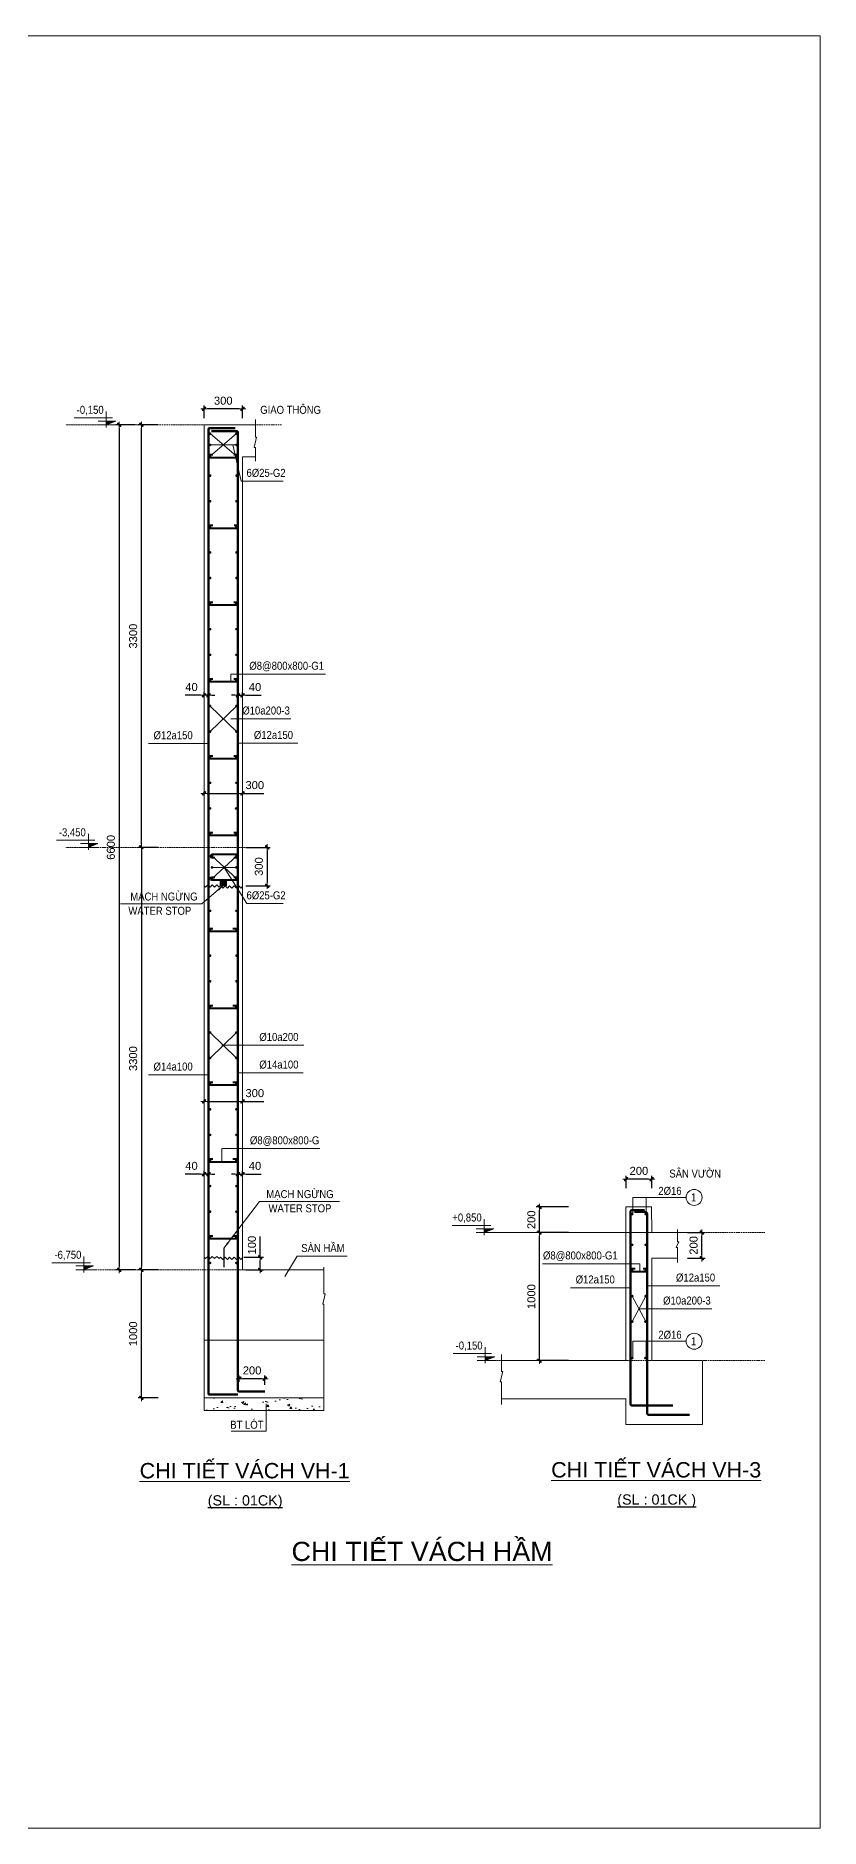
# Model space of a CAD drawing. Header units: millimetres. Extents: x -146909 to 4830753, y -683702 to -336947.
# Drawn here: x 4824633 to 4830753, y -448762 to -434762 of the extents above; entities that cross this region are included whole.
import ezdxf
from ezdxf.enums import TextEntityAlignment as Align

# ---------------------------------------------------------------- set-up
doc = ezdxf.new("R2010")
doc.units = ezdxf.units.MM
doc.header["$MEASUREMENT"] = 0
for name, pattern in [('6 TANG DIEN HINH 14-15$0$ACAD_ISO10W100', [18, 12, -3, 0, -3]), ('ACAD_ISO04W100', [30, 24, -3, 0, -3]), ('HIDDENX2', [0.75, 0.5, -0.25])]:
    doc.linetypes.add(name, pattern=pattern)
doc.layers.get('0').update_dxf_attribs({"lineweight": 9})
doc.layers.get('Defpoints').update_dxf_attribs({"color": 10, "lineweight": 0})
for name, color, linetype, lineweight in [('CDAI', 3, 'Continuous', 40), ('CTHEP', 4, 'Continuous', 50), ('DBAO', 2, 'Continuous', 13), ('DGIONG', 51, 'Continuous', 13), ('HATCH', 8, 'Continuous', 9), ('KTH', 154, 'Continuous', 9), ('S_Reinfor--4_L', 4, 'Continuous', 50), ('STICK', 1, 'Continuous', 9), ('TEXT', 1, 'Continuous', 15), ('TRUC', 251, 'ACAD_ISO04W100', 9)]:
    doc.layers.add(name, color=color, linetype=linetype, lineweight=lineweight)
doc.layers.add('chu', color=1, linetype='Continuous')
doc.styles.add('arial', font='arial.ttf', dxfattribs={"width": 0.85})
doc.styles.add('TTP-HelCon', font='arial.ttf')
doc.dimstyles.new('TTP-100', dxfattribs={"dimscale": 100, "dimtxt": 2.5, "dimasz": 1, "dimexe": 1, "dimexo": 0, "dimgap": 0.09, "dimtad": 0, "dimdec": 4, "dimrnd": 1, "dimdsep": 46, "dimtxsty": 'TTP-HelCon', "dimblk": 'Stick', "dimcen": 0.09, "dimdle": 1.5, "dimclrd": 256, "dimclre": 256, "dimclrt": 1, "dimadec": 0, "dimazin": 0, "dimtfac": 1, "dimtdec": 4, "dimtix": 1, "dimtmove": 0, "dimatfit": 3, "dimfxl": 1, "dimtvp": 1, "dimtolj": 1, "dimtzin": 0, "dimlwd": -1, "dimlwe": -1, "dimarcsym": 1})
doc.dimstyles.new('TTP-25', dxfattribs={"dimscale": 25, "dimtxt": 2.5, "dimasz": 1, "dimexe": 1, "dimexo": 1, "dimgap": 0.09, "dimtad": 0, "dimdec": 4, "dimrnd": 10, "dimzin": 9, "dimdsep": 46, "dimtxsty": 'TTP-HelCon', "dimblk": 'Stick', "dimcen": 0.09, "dimdle": 1.5, "dimclrd": 256, "dimclre": 256, "dimclrt": 1, "dimadec": 0, "dimazin": 0, "dimtfac": 1, "dimtdec": 4, "dimtmove": 0, "dimatfit": 3, "dimldrblk": 'ARCHTICK', "dimfxl": 1, "dimtvp": 1, "dimtolj": 1, "dimtzin": 0, "dimarcsym": 0})

# ---------------------------------------------------------------- blocks, each defined once
blk = doc.blocks.new('Stick')
at = {"layer": 'STICK'}
h = blk.add_hatch(color=256, dxfattribs=at)
edge = h.paths.add_edge_path()
edge.add_line((0.3, 0.5), (-0.5, -0.3))
edge.add_arc((-0.4, -0.4), 0.141, 135, 315)
edge.add_line((-0.3, -0.5), (0.5, 0.3))
edge.add_arc((0.4, 0.4), 0.141, 315, 495)
blk.add_line((1, 0), (-1, 0), dxfattribs=at)
blk.add_lwpolyline([(0.3, 0.5), (-0.5, -0.3, 1), (-0.3, -0.5), (0.5, 0.3, 1), (0.3, 0.5, 1)], format="xyb", dxfattribs=at)
blk = doc.blocks.new('*D82')
at = {"layer": 'Defpoints', "color": 0, "ltscale": 500, "transparency": 16777216}
for p in [(4828563, -444110), (4828815, -444110), (4828815, -445110)]:
    blk.add_point(p, dxfattribs=at)
at = {"layer": 'KTH', "lineweight": -2, "ltscale": 500, "transparency": 16777216}
for p, q in [((4828790, -444110), (4828538, -444110)), ((4828563, -445085), (4828563, -444135)), ((4828790, -445110), (4828538, -445110))]:
    blk.add_line(p, q, dxfattribs=at)
at = {"layer": 'KTH', "lineweight": -2, "ltscale": 500, "transparency": 16777216, "xscale": 25, "yscale": 25, "zscale": 25}
for p, rotation in [((4828563, -444110), 90), ((4828563, -445110), 270)]:
    blk.add_blockref('Stick', p, dxfattribs=dict(at, rotation=rotation))
at = {"layer": 'KTH', "color": 1, "ltscale": 500, "transparency": 16777216, "insert": (4828500, -444610), "char_height": 62.5, "attachment_point": 5, "rotation": 90, "style": 'TTP-HelCon'}
blk.add_mtext('\\A1;1000', dxfattribs=at)
blk = doc.blocks.new('_ArchTick')
at = {"color": 0, "linetype": 'ByBlock', "const_width": 0.15}
blk.add_lwpolyline([(-0.5, -0.5), (0.5, 0.5)], dxfattribs=at)
blk = doc.blocks.new('*D83')
at = {"layer": 'Defpoints', "color": 0, "ltscale": 500, "transparency": 16777216}
for p in [(4825945, -437675), (4825945, -437773), (4826245, -437773)]:
    blk.add_point(p, dxfattribs=at)
at = {"layer": 'KTH', "lineweight": -2, "ltscale": 500, "transparency": 16777216}
for p, q in [((4825945, -437748), (4825945, -437650)), ((4826220, -437675), (4825970, -437675)), ((4826245, -437748), (4826245, -437650))]:
    blk.add_line(p, q, dxfattribs=at)
at = {"layer": 'KTH', "lineweight": -2, "ltscale": 500, "transparency": 16777216, "xscale": 25, "yscale": 25, "zscale": 25, "rotation": 180}
blk.add_blockref('Stick', (4825945, -437675), dxfattribs=at)
at = {"layer": 'KTH', "lineweight": -2, "ltscale": 500, "transparency": 16777216, "xscale": 25, "yscale": 25, "zscale": 25}
blk.add_blockref('Stick', (4826245, -437675), dxfattribs=at)
at = {"layer": 'KTH', "color": 1, "ltscale": 500, "transparency": 16777216, "insert": (4826095, -437612), "char_height": 62.5, "attachment_point": 5, "style": 'TTP-HelCon'}
blk.add_mtext('\\A1;300', dxfattribs=at)
blk = doc.blocks.new('*D67')
at = {"layer": 'Defpoints', "color": 0, "ltscale": 500, "transparency": 16777216}
for p in [(4825456, -444401), (4825611, -444401), (4825611, -445401)]:
    blk.add_point(p, dxfattribs=at)
at = {"layer": 'KTH', "lineweight": -2, "ltscale": 500, "transparency": 16777216}
for p, q in [((4825586, -444401), (4825431, -444401)), ((4825456, -445376), (4825456, -444426)), ((4825586, -445401), (4825431, -445401))]:
    blk.add_line(p, q, dxfattribs=at)
at = {"layer": 'KTH', "lineweight": -2, "ltscale": 500, "transparency": 16777216, "xscale": 25, "yscale": 25, "zscale": 25}
for p, rotation in [((4825456, -444401), 90), ((4825456, -445401), 270)]:
    blk.add_blockref('Stick', p, dxfattribs=dict(at, rotation=rotation))
at = {"layer": 'KTH', "color": 1, "ltscale": 500, "transparency": 16777216, "insert": (4825392, -444901), "char_height": 62.5, "attachment_point": 5, "rotation": 90, "style": 'TTP-HelCon'}
blk.add_mtext('\\A1;1000', dxfattribs=at)
blk = doc.blocks.new('*D68')
at = {"layer": 'Defpoints', "color": 0, "ltscale": 500, "transparency": 16777216}
for p in [(4825612, -441101), (4825456, -444401), (4825611, -444401)]:
    blk.add_point(p, dxfattribs=at)
at = {"layer": 'KTH', "lineweight": -2, "ltscale": 500, "transparency": 16777216}
for p, q in [((4825587, -441101), (4825431, -441101)), ((4825456, -441126), (4825456, -444376)), ((4825586, -444401), (4825431, -444401))]:
    blk.add_line(p, q, dxfattribs=at)
at = {"layer": 'KTH', "lineweight": -2, "ltscale": 500, "transparency": 16777216, "xscale": 25, "yscale": 25, "zscale": 25}
for p, rotation in [((4825456, -441101), 90), ((4825456, -444401), 270)]:
    blk.add_blockref('Stick', p, dxfattribs=dict(at, rotation=rotation))
at = {"layer": 'KTH', "color": 1, "ltscale": 500, "transparency": 16777216, "insert": (4825392, -442751), "char_height": 62.5, "attachment_point": 5, "rotation": 90, "style": 'TTP-HelCon'}
blk.add_mtext('\\A1;3300', dxfattribs=at)
blk = doc.blocks.new('*D69')
at = {"layer": 'Defpoints', "color": 0, "ltscale": 500, "transparency": 16777216}
for p in [(4825436, -437801), (4825282, -444401), (4825436, -444401)]:
    blk.add_point(p, dxfattribs=at)
at = {"layer": 'KTH', "lineweight": -2, "ltscale": 500, "transparency": 16777216}
for p, q in [((4825411, -437801), (4825257, -437801)), ((4825282, -437826), (4825282, -444376)), ((4825411, -444401), (4825257, -444401))]:
    blk.add_line(p, q, dxfattribs=at)
at = {"layer": 'KTH', "lineweight": -2, "ltscale": 500, "transparency": 16777216, "xscale": 25, "yscale": 25, "zscale": 25}
for p, rotation in [((4825282, -437801), 90), ((4825282, -444401), 270)]:
    blk.add_blockref('Stick', p, dxfattribs=dict(at, rotation=rotation))
at = {"layer": 'KTH', "color": 1, "ltscale": 500, "transparency": 16777216, "insert": (4825218, -441101), "char_height": 62.5, "attachment_point": 5, "rotation": 90, "style": 'TTP-HelCon'}
blk.add_mtext('\\A1;6600', dxfattribs=at)
blk = doc.blocks.new('*D70')
at = {"layer": 'Defpoints', "color": 0, "ltscale": 500, "transparency": 16777216}
for p in [(4825456, -437801), (4825612, -437801), (4825611, -441101)]:
    blk.add_point(p, dxfattribs=at)
at = {"layer": 'KTH', "lineweight": -2, "ltscale": 500, "transparency": 16777216}
for p, q in [((4825587, -437801), (4825431, -437801)), ((4825456, -441076), (4825456, -437826)), ((4825586, -441101), (4825431, -441101))]:
    blk.add_line(p, q, dxfattribs=at)
at = {"layer": 'KTH', "lineweight": -2, "ltscale": 500, "transparency": 16777216, "xscale": 25, "yscale": 25, "zscale": 25}
for p, rotation in [((4825456, -437801), 90), ((4825456, -441101), 270)]:
    blk.add_blockref('Stick', p, dxfattribs=dict(at, rotation=rotation))
at = {"layer": 'KTH', "color": 1, "ltscale": 500, "transparency": 16777216, "insert": (4825392, -439451), "char_height": 62.5, "attachment_point": 5, "rotation": 90, "style": 'TTP-HelCon'}
blk.add_mtext('\\A1;3300', dxfattribs=at)
blk = doc.blocks.new('*D71')
at = {"layer": 'Defpoints', "color": 0, "ltscale": 500, "transparency": 16777216}
for p in [(4826220, -445251), (4826220, -445300), (4826420, -445325)]:
    blk.add_point(p, dxfattribs=at)
at = {"layer": 'KTH', "lineweight": -2, "ltscale": 500, "transparency": 16777216}
for p, q in [((4826220, -445275), (4826220, -445226)), ((4826395, -445251), (4826245, -445251)), ((4826420, -445300), (4826420, -445226))]:
    blk.add_line(p, q, dxfattribs=at)
at = {"layer": 'KTH', "lineweight": -2, "ltscale": 500, "transparency": 16777216, "xscale": 25, "yscale": 25, "zscale": 25, "rotation": 180}
blk.add_blockref('Stick', (4826220, -445251), dxfattribs=at)
at = {"layer": 'KTH', "lineweight": -2, "ltscale": 500, "transparency": 16777216, "xscale": 25, "yscale": 25, "zscale": 25}
blk.add_blockref('Stick', (4826420, -445251), dxfattribs=at)
at = {"layer": 'KTH', "color": 1, "ltscale": 500, "transparency": 16777216, "insert": (4826320, -445187), "char_height": 62.5, "attachment_point": 5, "style": 'TTP-HelCon'}
blk.add_mtext('\\A1;200', dxfattribs=at)
blk = doc.blocks.new('*D72')
at = {"layer": 'Defpoints', "color": 0, "ltscale": 500, "transparency": 16777216}
for p in [(4826245, -441101), (4826245, -441401), (4826437, -441401)]:
    blk.add_point(p, dxfattribs=at)
at = {"layer": 'KTH', "lineweight": -2, "ltscale": 500, "transparency": 16777216}
for p, q in [((4826270, -441101), (4826462, -441101)), ((4826437, -441126), (4826437, -441376)), ((4826270, -441401), (4826462, -441401))]:
    blk.add_line(p, q, dxfattribs=at)
at = {"layer": 'KTH', "lineweight": -2, "ltscale": 500, "transparency": 16777216, "xscale": 25, "yscale": 25, "zscale": 25}
for p, rotation in [((4826437, -441101), 90), ((4826437, -441401), 270)]:
    blk.add_blockref('Stick', p, dxfattribs=dict(at, rotation=rotation))
at = {"layer": 'KTH', "color": 1, "ltscale": 500, "transparency": 16777216, "insert": (4826373, -441251), "char_height": 62.5, "attachment_point": 5, "rotation": 90, "style": 'TTP-HelCon'}
blk.add_mtext('\\A1;300', dxfattribs=at)
blk = doc.blocks.new('*D73')
at = {"layer": 'Defpoints', "color": 0, "ltscale": 500, "transparency": 16777216}
for p in [(4826231, -444303), (4826245, -444401), (4826383, -444401)]:
    blk.add_point(p, dxfattribs=at)
at = {"layer": 'KTH', "lineweight": -2, "ltscale": 500, "transparency": 16777216}
for p, q in [((4826383, -444303), (4826383, -444140)), ((4826256, -444303), (4826408, -444303)), ((4826383, -444376), (4826383, -444328)), ((4826270, -444401), (4826408, -444401))]:
    blk.add_line(p, q, dxfattribs=at)
at = {"layer": 'KTH', "lineweight": -2, "ltscale": 500, "transparency": 16777216, "xscale": 25, "yscale": 25, "zscale": 25}
for p, rotation in [((4826383, -444303), 90), ((4826383, -444401), 270)]:
    blk.add_blockref('Stick', p, dxfattribs=dict(at, rotation=rotation))
at = {"layer": 'KTH', "color": 1, "ltscale": 500, "transparency": 16777216, "insert": (4826319, -444208), "char_height": 62.5, "attachment_point": 5, "rotation": 90, "style": 'TTP-HelCon'}
blk.add_mtext('\\A1;100', dxfattribs=at)
blk = doc.blocks.new('*D74')
at = {"layer": 'Defpoints', "color": 0, "ltscale": 500, "transparency": 16777216}
for p in [(4825945, -443085), (4826245, -443085), (4826245, -443085)]:
    blk.add_point(p, dxfattribs=at)
at = {"layer": 'KTH', "lineweight": -2, "ltscale": 500, "transparency": 16777216}
for p, q in [((4825970, -443085), (4826220, -443085)), ((4826245, -443085), (4826412, -443085))]:
    blk.add_line(p, q, dxfattribs=at)
at = {"layer": 'KTH', "lineweight": -2, "ltscale": 500, "transparency": 16777216, "xscale": 25, "yscale": 25, "zscale": 25, "rotation": 180}
blk.add_blockref('Stick', (4825945, -443085), dxfattribs=at)
at = {"layer": 'KTH', "lineweight": -2, "ltscale": 500, "transparency": 16777216, "xscale": 25, "yscale": 25, "zscale": 25}
blk.add_blockref('Stick', (4826245, -443085), dxfattribs=at)
at = {"layer": 'KTH', "color": 1, "ltscale": 500, "transparency": 16777216, "insert": (4826341, -443021), "char_height": 62.5, "attachment_point": 5, "style": 'TTP-HelCon'}
blk.add_mtext('\\A1;300', dxfattribs=at)
blk = doc.blocks.new('*D75')
at = {"layer": 'Defpoints', "color": 0, "ltscale": 500, "transparency": 16777216}
for p in [(4825945, -440679), (4826245, -440679), (4826245, -440679)]:
    blk.add_point(p, dxfattribs=at)
at = {"layer": 'KTH', "lineweight": -2, "ltscale": 500, "transparency": 16777216}
for p, q in [((4825970, -440679), (4826220, -440679)), ((4826245, -440679), (4826412, -440679))]:
    blk.add_line(p, q, dxfattribs=at)
at = {"layer": 'KTH', "lineweight": -2, "ltscale": 500, "transparency": 16777216, "xscale": 25, "yscale": 25, "zscale": 25, "rotation": 180}
blk.add_blockref('Stick', (4825945, -440679), dxfattribs=at)
at = {"layer": 'KTH', "lineweight": -2, "ltscale": 500, "transparency": 16777216, "xscale": 25, "yscale": 25, "zscale": 25}
blk.add_blockref('Stick', (4826245, -440679), dxfattribs=at)
at = {"layer": 'KTH', "color": 1, "ltscale": 500, "transparency": 16777216, "insert": (4826341, -440615), "char_height": 62.5, "attachment_point": 5, "style": 'TTP-HelCon'}
blk.add_mtext('\\A1;300', dxfattribs=at)
blk = doc.blocks.new('*D76')
at = {"layer": 'Defpoints', "color": 0, "ltscale": 500, "transparency": 16777216}
for p in [(4825945, -443653), (4825945, -443684), (4825980, -443684)]:
    blk.add_point(p, dxfattribs=at)
at = {"layer": 'KTH', "lineweight": -2, "ltscale": 500, "transparency": 16777216}
for p, q in [((4825920, -443653), (4825799, -443653)), ((4825945, -443659), (4825945, -443628)), ((4825980, -443653), (4825945, -443653)), ((4825980, -443659), (4825980, -443628)), ((4826005, -443653), (4826030, -443653))]:
    blk.add_line(p, q, dxfattribs=at)
at = {"layer": 'KTH', "lineweight": -2, "ltscale": 500, "transparency": 16777216, "xscale": 25, "yscale": 25, "zscale": 25}
blk.add_blockref('Stick', (4825945, -443653), dxfattribs=at)
at = {"layer": 'KTH', "lineweight": -2, "ltscale": 500, "transparency": 16777216, "xscale": 25, "yscale": 25, "zscale": 25, "rotation": 180}
blk.add_blockref('Stick', (4825980, -443653), dxfattribs=at)
at = {"layer": 'KTH', "color": 1, "ltscale": 500, "transparency": 16777216, "insert": (4825847, -443589), "char_height": 62.5, "attachment_point": 5, "style": 'TTP-HelCon'}
blk.add_mtext('\\A1;40', dxfattribs=at)
blk = doc.blocks.new('*D77')
at = {"layer": 'Defpoints', "color": 0, "ltscale": 500, "transparency": 16777216}
for p in [(4826245, -443653), (4826210, -443684), (4826245, -443684)]:
    blk.add_point(p, dxfattribs=at)
at = {"layer": 'KTH', "lineweight": -2, "ltscale": 500, "transparency": 16777216}
for p, q in [((4826185, -443653), (4826160, -443653)), ((4826210, -443659), (4826210, -443628)), ((4826210, -443653), (4826245, -443653)), ((4826245, -443659), (4826245, -443628)), ((4826270, -443653), (4826391, -443653))]:
    blk.add_line(p, q, dxfattribs=at)
at = {"layer": 'KTH', "lineweight": -2, "ltscale": 500, "transparency": 16777216, "xscale": 25, "yscale": 25, "zscale": 25}
blk.add_blockref('Stick', (4826210, -443653), dxfattribs=at)
at = {"layer": 'KTH', "lineweight": -2, "ltscale": 500, "transparency": 16777216, "xscale": 25, "yscale": 25, "zscale": 25, "rotation": 180}
blk.add_blockref('Stick', (4826245, -443653), dxfattribs=at)
at = {"layer": 'KTH', "color": 1, "ltscale": 500, "transparency": 16777216, "insert": (4826343, -443589), "char_height": 62.5, "attachment_point": 5, "style": 'TTP-HelCon'}
blk.add_mtext('\\A1;40', dxfattribs=at)
blk = doc.blocks.new('*D78')
at = {"layer": 'Defpoints', "color": 0, "ltscale": 500, "transparency": 16777216}
for p in [(4825945, -439913), (4825945, -439944), (4825980, -439944)]:
    blk.add_point(p, dxfattribs=at)
at = {"layer": 'KTH', "lineweight": -2, "ltscale": 500, "transparency": 16777216}
for p, q in [((4825920, -439913), (4825799, -439913)), ((4825945, -439919), (4825945, -439888)), ((4825980, -439913), (4825945, -439913)), ((4825980, -439919), (4825980, -439888)), ((4826005, -439913), (4826030, -439913))]:
    blk.add_line(p, q, dxfattribs=at)
at = {"layer": 'KTH', "lineweight": -2, "ltscale": 500, "transparency": 16777216, "xscale": 25, "yscale": 25, "zscale": 25}
blk.add_blockref('Stick', (4825945, -439913), dxfattribs=at)
at = {"layer": 'KTH', "lineweight": -2, "ltscale": 500, "transparency": 16777216, "xscale": 25, "yscale": 25, "zscale": 25, "rotation": 180}
blk.add_blockref('Stick', (4825980, -439913), dxfattribs=at)
at = {"layer": 'KTH', "color": 1, "ltscale": 500, "transparency": 16777216, "insert": (4825847, -439849), "char_height": 62.5, "attachment_point": 5, "style": 'TTP-HelCon'}
blk.add_mtext('\\A1;40', dxfattribs=at)
blk = doc.blocks.new('*D79')
at = {"layer": 'Defpoints', "color": 0, "ltscale": 500, "transparency": 16777216}
for p in [(4826210, -439944), (4826245, -439913), (4826245, -439944)]:
    blk.add_point(p, dxfattribs=at)
at = {"layer": 'KTH', "lineweight": -2, "ltscale": 500, "transparency": 16777216}
for p, q in [((4826185, -439913), (4826160, -439913)), ((4826210, -439919), (4826210, -439888)), ((4826210, -439913), (4826245, -439913)), ((4826245, -439919), (4826245, -439888)), ((4826270, -439913), (4826391, -439913))]:
    blk.add_line(p, q, dxfattribs=at)
at = {"layer": 'KTH', "lineweight": -2, "ltscale": 500, "transparency": 16777216, "xscale": 25, "yscale": 25, "zscale": 25}
blk.add_blockref('Stick', (4826210, -439913), dxfattribs=at)
at = {"layer": 'KTH', "lineweight": -2, "ltscale": 500, "transparency": 16777216, "xscale": 25, "yscale": 25, "zscale": 25, "rotation": 180}
blk.add_blockref('Stick', (4826245, -439913), dxfattribs=at)
at = {"layer": 'KTH', "color": 1, "ltscale": 500, "transparency": 16777216, "insert": (4826343, -439849), "char_height": 62.5, "attachment_point": 5, "style": 'TTP-HelCon'}
blk.add_mtext('\\A1;40', dxfattribs=at)
blk = doc.blocks.new('*D80')
at = {"layer": 'Defpoints', "color": 0, "ltscale": 500, "transparency": 16777216}
for p in [(4829239, -443692), (4829239, -443789), (4829439, -443789)]:
    blk.add_point(p, dxfattribs=at)
at = {"layer": 'KTH', "lineweight": -2, "ltscale": 500, "transparency": 16777216}
for p, q in [((4829239, -443764), (4829239, -443667)), ((4829414, -443692), (4829264, -443692)), ((4829439, -443764), (4829439, -443667))]:
    blk.add_line(p, q, dxfattribs=at)
at = {"layer": 'KTH', "lineweight": -2, "ltscale": 500, "transparency": 16777216, "xscale": 25, "yscale": 25, "zscale": 25, "rotation": 180}
blk.add_blockref('Stick', (4829239, -443692), dxfattribs=at)
at = {"layer": 'KTH', "lineweight": -2, "ltscale": 500, "transparency": 16777216, "xscale": 25, "yscale": 25, "zscale": 25}
blk.add_blockref('Stick', (4829439, -443692), dxfattribs=at)
at = {"layer": 'KTH', "color": 1, "ltscale": 500, "transparency": 16777216, "insert": (4829339, -443628), "char_height": 62.5, "attachment_point": 5, "style": 'TTP-HelCon'}
blk.add_mtext('\\A1;200', dxfattribs=at)
blk = doc.blocks.new('*D81')
at = {"layer": 'Defpoints', "color": 0, "ltscale": 500, "transparency": 16777216}
for p in [(4829694, -444110), (4829830, -444110), (4829694, -444310)]:
    blk.add_point(p, dxfattribs=at)
at = {"layer": 'KTH', "lineweight": -2, "ltscale": 500, "transparency": 16777216}
for p, q in [((4829719, -444110), (4829855, -444110)), ((4829830, -444285), (4829830, -444135)), ((4829719, -444310), (4829855, -444310))]:
    blk.add_line(p, q, dxfattribs=at)
at = {"layer": 'KTH', "lineweight": -2, "ltscale": 500, "transparency": 16777216, "xscale": 25, "yscale": 25, "zscale": 25}
for p, rotation in [((4829830, -444110), 90), ((4829830, -444310), 270)]:
    blk.add_blockref('Stick', p, dxfattribs=dict(at, rotation=rotation))
at = {"layer": 'KTH', "color": 1, "ltscale": 500, "transparency": 16777216, "insert": (4829766, -444210), "char_height": 62.5, "attachment_point": 5, "rotation": 90, "style": 'TTP-HelCon'}
blk.add_mtext('\\A1;200', dxfattribs=at)
blk = doc.blocks.new('*D103')
at = {"layer": 'Defpoints', "color": 0, "transparency": 16777216}
for p in [(4828563, -443910), (4828815, -443910), (4828815, -444110)]:
    blk.add_point(p, dxfattribs=at)
at = {"layer": 'KTH', "lineweight": -2, "transparency": 16777216}
for p, q in [((4828790, -443910), (4828538, -443910)), ((4828563, -444085), (4828563, -443935)), ((4828790, -444110), (4828538, -444110))]:
    blk.add_line(p, q, dxfattribs=at)
at = {"layer": 'KTH', "lineweight": -2, "transparency": 16777216, "xscale": 25, "yscale": 25, "zscale": 25}
for p, rotation in [((4828563, -443910), 90), ((4828563, -444110), 270)]:
    blk.add_blockref('Stick', p, dxfattribs=dict(at, rotation=rotation))
at = {"layer": 'KTH', "color": 1, "transparency": 16777216, "insert": (4828500, -444010), "char_height": 62.5, "attachment_point": 5, "rotation": 90, "style": 'TTP-HelCon'}
blk.add_mtext('\\A1;200', dxfattribs=at)

msp = doc.modelspace()

# ---------------------------------------------------------------- hatches: boundary and pattern name
at = {"layer": 'HATCH'}
h = msp.add_hatch(dxfattribs=at)
h.set_pattern_fill('AR-CONC', color=256, scale=25, style=0)
h.set_pattern_definition([(50, (3900398.94, -604228.43), (179.315046, -15.688034), [18.75, -206.25]), (355, (3900398.94, -604228.43), (-34.687833, 188.048033), [15, -165]), (100.4514, (3900413.89, -604229.73), (144.627345, 172.359886), [15.935047, -175.285528]), (46.1842, (3900398.94, -604178.43), (266.81026, -41.379754), [28.125, -309.375]), (96.6356, (3900421.18, -604181.87), (233.665676, 243.52947), [23.90257, -262.92825]), (351.1842, (3900398.94, -604178.43), (233.66549, 243.52965), [22.5, -247.5]), (21, (3900423.94, -604190.93), (149.226763, -100.654723), [18.75, -206.25]), (326, (3900423.94, -604190.93), (60.828833, 181.28751), [15, -165]), (71.4514, (3900436.38, -604199.31), (210.055657, 80.632624), [15.935047, -175.285528]), (37.5, (3900398.94, -604228.425), (3.039964, 83.2234635), [0, -163, 0, -167.5, 0, -165.625]), (7.5, (3900398.94, -604228.425), (65.767384, 98.602928), [0, -95.5, 0, -159.25, 0, -63.125]), (327.5, (3900343.19, -604228.425), (133.455609, -5.638718), [0, -62.5, 0, -195, 0, -258.75]), (317.5, (3900318.19, -604228.43), (145.796542, 25.026246), [0, -81.25, 0, -129.5, 0, -183.75])])
h.paths.add_polyline_path([(4826881.1962, -445500.78383), (4826881.1962, -445400.78383), (4825944.97613, -445400.78383), (4825944.97613, -445500.78383)])
at = {"layer": 'TEXT', "linetype": 'HIDDENX2'}
msp.add_hatch(color=256, dxfattribs=at).paths.add_polyline_path([(4826070.02055, -441362.98682), (4826119.9317, -441362.98682), (4826119.9317, -441399.96847), (4826070.02055, -441399.96847)])

# ---------------------------------------------------------------- linework, layer by layer
at = {"color": 1, "ltscale": 75}
for points in [[(4826244.97613, -441406.74475), (4826233.36447, -441418.3564), (4826215.6868, -441400.67873), (4826198.00914, -441418.3564), (4826180.33147, -441400.67873), (4826162.6538, -441418.3564), (4826144.97613, -441400.67873), (4826127.29846, -441418.3564), (4826109.62079, -441400.67873), (4826091.94312, -441418.3564), (4826074.26545, -441400.67873), (4826062.6538, -441412.29038), (4826044.97613, -441394.61271), (4826027.29846, -441412.29038), (4826009.62079, -441394.61271), (4825991.94312, -441412.29038), (4825974.26545, -441394.61271), (4825956.58778, -441412.29038), (4825944.97613, -441400.67873)], [(4826244.97613, -444307.56011), (4826233.36447, -444319.17176), (4826215.6868, -444301.49409), (4826198.00914, -444319.17176), (4826180.33147, -444301.49409), (4826162.6538, -444319.17176), (4826144.97613, -444301.49409), (4826127.29846, -444319.17176), (4826109.62079, -444301.49409), (4826091.94312, -444319.17176), (4826074.26545, -444301.49409), (4826062.6538, -444313.10574), (4826044.97613, -444295.42807), (4826027.29846, -444313.10574), (4826009.62079, -444295.42807), (4825991.94312, -444313.10574), (4825974.26545, -444295.42807), (4825956.58778, -444313.10574), (4825944.97613, -444301.49409)]]:
    msp.add_lwpolyline(points, dxfattribs=at)
at = {"layer": 'CDAI'}
for points in [[(4826178.7718, -438032.95142), (4826197.97613, -438032.95142, -1), (4826197.97613, -438056.95142), (4825991.97613, -438056.95142, -1), (4825991.97613, -438032.95142), (4826014.05401, -438032.95142)], [(4826179.25806, -438585.2269), (4826198.46238, -438585.2269, -1), (4826198.46238, -438609.2269), (4825992.46238, -438609.2269, -1), (4825992.46238, -438585.2269), (4826014.54027, -438585.2269)], [(4826178.7718, -439185.02051), (4826197.97613, -439185.02051, -1), (4826197.97613, -439209.02051), (4825991.97613, -439209.02051, -1), (4825991.97613, -439185.02051), (4826014.05401, -439185.02051)], [(4826178.7718, -439785.02051), (4826197.97613, -439785.02051, -1), (4826197.97613, -439809.02051), (4825991.97613, -439809.02051, -1), (4825991.97613, -439785.02051), (4826014.05401, -439785.02051)], [(4826178.7718, -440385.02051), (4826197.97613, -440385.02051, -1), (4826197.97613, -440409.02051), (4825991.97613, -440409.02051, -1), (4825991.97613, -440385.02051), (4826014.05401, -440385.02051)], [(4826178.77181, -440985.02051), (4826197.97613, -440985.02051, -1), (4826197.97613, -441009.02051), (4825991.97613, -441009.02051, -1), (4825991.97613, -440985.02051), (4826014.05401, -440985.02051)], [(4826178.7718, -441181.27367), (4826197.97613, -441181.27367, 1), (4826197.97613, -441157.27367), (4826006.97613, -441157.27367, 1), (4826006.97613, -441181.27367), (4826029.05401, -441181.27367)], [(4826178.7718, -441332.95142), (4826197.97613, -441332.95142, -1), (4826197.97613, -441356.95142), (4826006.97613, -441356.95142, -1), (4826006.97613, -441332.95142), (4826029.05401, -441332.95142)], [(4826169.25806, -441734.81412), (4826198.46238, -441734.81412, -1), (4826198.46238, -441758.81412), (4825992.46238, -441758.81412, -1), (4825992.46238, -441734.81412), (4826014.54027, -441734.81412)], [(4826168.7718, -442334.81412), (4826197.97613, -442334.81412, -1), (4826197.97613, -442358.81412), (4825991.97613, -442358.81412, -1), (4825991.97613, -442334.81412), (4826014.05401, -442334.81412)], [(4826168.7718, -442934.81412), (4826197.97613, -442934.81412, -1), (4826197.97613, -442958.81412), (4825991.97613, -442958.81412, -1), (4825991.97613, -442934.81412), (4826014.05401, -442934.81412)], [(4826168.7718, -443534.81412), (4826197.97613, -443534.81412, -1), (4826197.97613, -443558.81412), (4825991.97613, -443558.81412, -1), (4825991.97613, -443534.81412), (4826014.05401, -443534.81412)], [(4826168.7718, -444134.81412), (4826197.97613, -444134.81412, -1), (4826197.97613, -444158.81412), (4825991.97613, -444158.81412, -1), (4825991.97613, -444134.81412), (4826014.05401, -444134.81412)], [(4829373.21484, -444391.18713), (4829392.41916, -444391.18713, -1), (4829392.41916, -444415.18713), (4829286.41916, -444415.18713, -1), (4829286.41916, -444391.18713), (4829308.49704, -444391.18713)]]:
    msp.add_lwpolyline(points, format="xyb", dxfattribs=at)
at = {"layer": 'CTHEP'}
for points in [[(4826186.97613, -437825.78383), (4825987.97613, -437825.78383, 0.4142135624), (4825979.97613, -437833.78383), (4825979.97613, -445367.78383, 0.4142135624), (4825987.97613, -445375.78383), (4826209.51967, -445375.8607)], [(4826209.97613, -445342.32655), (4826209.97613, -437858.7838, 0.4142135624), (4826201.97613, -437850.78383), (4826002.97613, -437850.78383)], [(4829603.9627, -445459.71531), (4829282.41916, -445459.63844, -0.4142135624), (4829274.41916, -445451.63844), (4829274.41916, -443942.60767, -0.4142135624), (4829282.41916, -443934.60767), (4829381.41916, -443934.60767)], [(4829305.41916, -443948.17942), (4829384.41916, -443948.17942, -0.4142135624), (4829404.41916, -443968.17942), (4829404.41916, -445524.56208, 0.4142135624), (4829412.41916, -445532.56208), (4829733.9627, -445532.63895)], [(4826209.96305, -445342.78383, 0.4142135624), (4826217.96305, -445350.78383), (4826419.50243, -445350.78383)]]:
    msp.add_lwpolyline(points, format="xyb", dxfattribs=at)
at = {"layer": 'CTHEP', "const_width": 10}
for points in [[(4825992.46238, -437874.04043, -1), (4825992.46238, -437864.04043, -1)], [(4826197.48987, -437874.04043, 1), (4826197.48987, -437864.04043, 1)], [(4825992.46238, -437962.11254, -1), (4825992.46238, -437952.11254, -1)], [(4825992.46238, -438050.18465, -1), (4825992.46238, -438040.18465, -1)], [(4826197.48987, -437962.11254, 1), (4826197.48987, -437952.11254, 1)], [(4826197.48987, -438050.18465, 1), (4826197.48987, -438040.18465, 1)], [(4825992.94864, -438202.2269, -1), (4825992.94864, -438192.2269, -1)], [(4826197.97613, -438202.2269, 1), (4826197.97613, -438192.2269, 1)], [(4825992.94864, -438402.2269, -1), (4825992.94864, -438392.2269, -1)], [(4826197.97613, -438402.2269, 1), (4826197.97613, -438392.2269, 1)], [(4825992.94864, -438602.02051, -1), (4825992.94864, -438592.02051, -1)], [(4826197.97613, -438602.02051, 1), (4826197.97613, -438592.02051, 1)], [(4825992.94864, -438802.02051, -1), (4825992.94864, -438792.02051, -1)], [(4826197.97613, -438802.02051, 1), (4826197.97613, -438792.02051, 1)], [(4825992.94864, -439002.02051, -1), (4825992.94864, -438992.02051, -1)], [(4826197.97613, -439002.02051, 1), (4826197.97613, -438992.02051, 1)], [(4825992.46238, -439201.81412, -1), (4825992.46238, -439191.81412, -1)], [(4826197.48987, -439201.81412, 1), (4826197.48987, -439191.81412, 1)], [(4825992.46238, -439401.81412, -1), (4825992.46238, -439391.81412, -1)], [(4826197.48987, -439401.81412, 1), (4826197.48987, -439391.81412, 1)], [(4825992.46238, -439601.81412, -1), (4825992.46238, -439591.81412, -1)], [(4826197.48987, -439601.81412, 1), (4826197.48987, -439591.81412, 1)], [(4825992.46238, -439801.81412, -1), (4825992.46238, -439791.81412, -1)], [(4826197.48987, -439801.81412, 1), (4826197.48987, -439791.81412, 1)], [(4825992.46238, -440001.81412, -1), (4825992.46238, -439991.81412, -1)], [(4826197.48987, -440001.81412, 1), (4826197.48987, -439991.81412, 1)], [(4825992.46238, -440201.81412, -1), (4825992.46238, -440191.81412, -1)], [(4826197.48987, -440201.81412, 1), (4826197.48987, -440191.81412, 1)], [(4825992.46238, -440401.81412, -1), (4825992.46238, -440391.81412, -1)], [(4826197.48987, -440401.81412, 1), (4826197.48987, -440391.81412, 1)], [(4825992.46238, -440601.81412, -1), (4825992.46238, -440591.81412, -1)], [(4826197.48987, -440601.81412, 1), (4826197.48987, -440591.81412, 1)], [(4825992.46238, -440801.81412, -1), (4825992.46238, -440791.81412, -1)], [(4826194.95651, -440801.81412, 1), (4826194.95651, -440791.81412, 1)], [(4825992.46238, -441001.81412, -1), (4825992.46238, -440991.81412, -1)], [(4826194.95651, -441001.81412, 1), (4826194.95651, -440991.81412, 1)], [(4826007.46238, -441174.04043, -1), (4826007.46238, -441164.04043, -1)], [(4826007.46238, -441262.11254, -1), (4826007.46238, -441252.11254, -1)], [(4826197.48987, -441174.04043, 1), (4826197.48987, -441164.04043, 1)], [(4826197.48987, -441262.11254, 1), (4826197.48987, -441252.11254, 1)], [(4826007.46238, -441350.18465, -1), (4826007.46238, -441340.18465, -1)], [(4826197.48987, -441350.18465, 1), (4826197.48987, -441340.18465, 1)], [(4825992.46238, -441601.81412, -1), (4825992.46238, -441591.81412, -1)], [(4826197.48987, -441601.81412, 1), (4826197.48987, -441591.81412, 1)], [(4825992.94864, -441751.81412, -1), (4825992.94864, -441741.81412, -1)], [(4826197.97613, -441751.81412, 1), (4826197.97613, -441741.81412, 1)], [(4825992.94864, -441951.81412, -1), (4825992.94864, -441941.81412, -1)], [(4826197.97613, -441951.81412, 1), (4826197.97613, -441941.81412, 1)], [(4825992.94864, -442151.81412, -1), (4825992.94864, -442141.81412, -1)], [(4826197.97613, -442151.81412, 1), (4826197.97613, -442141.81412, 1)], [(4825992.46238, -442351.81412, -1), (4825992.46238, -442341.81412, -1)], [(4826197.48987, -442351.81412, 1), (4826197.48987, -442341.81412, 1)], [(4825992.46238, -442551.81412, -1), (4825992.46238, -442541.81412, -1)], [(4826197.48987, -442551.81412, 1), (4826197.48987, -442541.81412, 1)], [(4825992.46238, -442751.81412, -1), (4825992.46238, -442741.81412, -1)], [(4826197.48987, -442751.81412, 1), (4826197.48987, -442741.81412, 1)], [(4825992.46238, -442951.81412, -1), (4825992.46238, -442941.81412, -1)], [(4826197.48987, -442951.81412, 1), (4826197.48987, -442941.81412, 1)], [(4825992.46238, -443151.81412, -1), (4825992.46238, -443141.81412, -1)], [(4826197.48987, -443151.81412, 1), (4826197.48987, -443141.81412, 1)], [(4825992.46238, -443351.81412, -1), (4825992.46238, -443341.81412, -1)], [(4826197.48987, -443351.81412, 1), (4826197.48987, -443341.81412, 1)], [(4825992.46238, -443551.81412, -1), (4825992.46238, -443541.81412, -1)], [(4826197.48987, -443551.81412, 1), (4826197.48987, -443541.81412, 1)], [(4825992.46238, -443751.81412, -1), (4825992.46238, -443741.81412, -1)], [(4826197.48987, -443751.81412, 1), (4826197.48987, -443741.81412, 1)], [(4825992.46238, -443951.81412, -1), (4825992.46238, -443941.81412, -1)], [(4826197.48987, -443951.81412, 1), (4826197.48987, -443941.81412, 1)], [(4829286.90541, -443970.41438, -1), (4829286.90541, -443960.41438, -1)], [(4829391.9329, -443970.41438, 1), (4829391.9329, -443960.41438, 1)], [(4825992.46238, -444151.81412, -1), (4825992.46238, -444141.81412, -1)], [(4826197.48987, -444151.81412, 1), (4826197.48987, -444141.81412, 1)], [(4829286.90541, -444210.63796, -1), (4829286.90541, -444200.63796, -1)], [(4829391.9329, -444210.63796, 1), (4829391.9329, -444200.63796, 1)], [(4825992.46238, -444351.81412, -1), (4825992.46238, -444341.81412, -1)], [(4826197.48987, -444351.81412, 1), (4826197.48987, -444341.81412, 1)], [(4829286.90541, -444410.63796, -1), (4829286.90541, -444400.63796, -1)], [(4829391.9329, -444410.63796, 1), (4829391.9329, -444400.63796, 1)], [(4829286.90541, -444610.63796, -1), (4829286.90541, -444600.63796, -1)], [(4829391.9329, -444610.63796, 1), (4829391.9329, -444600.63796, 1)], [(4829286.90541, -444810.63796, -1), (4829286.90541, -444800.63796, -1)], [(4829389.39954, -444810.63796, 1), (4829389.39954, -444800.63796, 1)], [(4829286.90541, -445094.9376, -1), (4829286.90541, -445084.9376, -1)], [(4829389.39954, -445094.9376, 1), (4829389.39954, -445084.9376, 1)]]:
    msp.add_lwpolyline(points, format="xyb", close=True, dxfattribs=at)
at = {"layer": 'DBAO'}
for p, q in [((4829236.50202, -445109.60767), (4829236.50202, -443909.60767)), ((4829236.50202, -443909.60767), (4829438.23593, -443909.60767)), ((4829438.82754, -444109.60767), (4829438.23593, -443909.60767)), ((4829438.82754, -444109.60767), (4829639.96984, -444109.60767))]:
    msp.add_line(p, q, dxfattribs=at)
at = {"layer": 'DBAO', "color": 1}
msp.add_lwpolyline([(4830753.21708, -448761.98892), (4814003.21708, -448761.98892), (4814003.21708, -434761.98892), (4830753.21708, -434761.98892)], close=True, dxfattribs=at)
at = {"layer": 'DBAO'}
for points in [[(4825231.80736, -437745.78383), (4824931.80736, -437745.78383)], [(4825181.80736, -437800.78383), (4825256.80736, -437770.78383), (4825119.30736, -437770.78383)], [(4825181.80736, -437820.78383), (4825181.80736, -437695.78383)], [(4826345.52682, -437759.19911), (4826345.52682, -437896.94689), (4826355.52682, -437896.94689), (4826335.52682, -437976.94689), (4826345.52682, -437976.94689), (4826345.52682, -438085.32349)], [(4825256.80736, -437800.78383), (4825119.30736, -437800.78383)], [(4825944.97613, -445400.78383), (4825944.97613, -437800.78383), (4826244.97613, -437800.78383), (4826345.52682, -437800.78383)], [(4826881.1962, -444400.78383), (4826244.97613, -444400.78383), (4826244.97613, -441100.78383), (4826244.97613, -438050.78383), (4826345.52682, -438050.78383)], [(4825042.41836, -441120.78383), (4825042.41836, -440995.78383)], [(4825092.41836, -441045.78383), (4824792.41836, -441045.78383)], [(4825042.41836, -441100.78383), (4825117.41836, -441070.78383), (4824979.91836, -441070.78383)], [(4825117.41836, -441100.78383), (4824979.91836, -441100.78383)], [(4828182.08974, -444054.60767), (4827882.08974, -444054.60767)], [(4828132.08974, -444109.60767), (4828207.08974, -444079.60767), (4828069.58974, -444079.60767)], [(4828132.08974, -444129.60767), (4828132.08974, -444004.60767)], [(4828207.08974, -444109.60767), (4828069.58974, -444109.60767)], [(4829639.96984, -444085.9036), (4829639.96984, -444181.19208), (4829649.96984, -444181.19208), (4829629.96984, -444226.16736), (4829639.96984, -444226.16736), (4829639.96984, -444344.14733)], [(4825058.07696, -444345.78383), (4824758.07696, -444345.78383)], [(4825008.07696, -444420.78383), (4825008.07696, -444295.78383)], [(4829439.41916, -445109.60767), (4829439.41916, -444309.60767), (4829639.96984, -444309.60767)], [(4825008.07696, -444400.78383), (4825083.07696, -444370.78383), (4824945.57696, -444370.78383)], [(4825083.07696, -444400.78383), (4824945.57696, -444400.78383)], [(4826881.1962, -444380.78383), (4826881.1962, -444587.85989), (4826891.1962, -444587.85989), (4826871.1962, -444667.85989), (4826881.1962, -444667.85989), (4826881.1962, -445500.78383)], [(4825944.97613, -444950.78383), (4826881.1962, -444950.78383)], [(4828189.13992, -445054.60767), (4827889.13992, -445054.60767)], [(4828139.13992, -445129.60767), (4828139.13992, -445004.60767)], [(4828139.13992, -445109.60767), (4828214.13992, -445079.60767), (4828076.63992, -445079.60767)], [(4828214.13992, -445109.60767), (4828076.63992, -445109.60767)], [(4828267.21512, -445061.55057), (4828267.21512, -445196.23051), (4828277.21512, -445196.23051), (4828257.21512, -445276.23051), (4828267.21512, -445276.23051), (4828267.21512, -445451.84975)], [(4828267.21512, -445109.60757), (4829239.41916, -445109.60767)], [(4829836.50202, -445109.60767), (4829439.41916, -445109.60767), (4829836.50202, -445109.60767), (4829836.50202, -445609.60767), (4829236.50202, -445609.60767), (4829236.50202, -445409.6075)], [(4825944.97613, -445500.78383), (4825944.97613, -445400.78383), (4826881.1962, -445400.78383)], [(4829239.41916, -445409.6075), (4828267.21512, -445409.6075)]]:
    msp.add_lwpolyline(points, dxfattribs=at)
msp.add_lwpolyline([(4825944.97613, -445500.78383), (4826881.1962, -445500.78383), (4826881.1962, -445400.78383), (4825944.97613, -445400.78383)], close=True, dxfattribs=at)
at = {"layer": 'DGIONG'}
for points in [[(4825992.46238, -437869.04043), (4826197.48987, -438045.18465)], [(4826197.48987, -437869.04043), (4825992.46238, -438045.18465)], [(4826197.48987, -437957.11254), (4825992.46238, -437957.11254)], [(4826169.97613, -437957.11254), (4826235.36767, -438240.42525), (4826562.36767, -438240.42525)], [(4826893.07697, -439747.27688), (4826154.97613, -439747.27688), (4826154.97613, -439809.02051)], [(4826197.48987, -440196.81412), (4825992.46238, -439996.81412)], [(4825992.46238, -440196.81412), (4826197.48987, -439996.81412)], [(4826623.10488, -440096.81412), (4826154.97613, -440096.81412)], [(4825511.38151, -440289.7702), (4825979.97613, -440289.7702)], [(4826676.03836, -440287.84567), (4826209.97613, -440287.84567)], [(4826007.46238, -441169.04043), (4826197.48987, -441345.18465)], [(4826197.48987, -441169.04043), (4826007.46238, -441345.18465)], [(4826197.48987, -441257.11254), (4826007.46238, -441257.11254)], [(4826102.47613, -441257.11254), (4826277.86767, -441540.42525), (4826562.36767, -441540.42525)], [(4826197.48987, -442746.81412), (4825992.46238, -442546.81412)], [(4825992.46238, -442746.81412), (4826197.48987, -442546.81412)], [(4826723.10488, -442646.81412), (4826084.97613, -442646.81412)], [(4825511.38151, -442877.84442), (4825979.97613, -442877.84442)], [(4826718.4011, -442862.25864), (4826209.97613, -442862.25864)], [(4826849.42665, -443454.08278), (4826084.97613, -443454.08278), (4826084.97613, -443558.81412)], [(4829290.43483, -443959.03225), (4829290.43428, -443835.1238), (4829707.60799, -443835.1238)], [(4829396.14385, -443960.27727), (4829396.14439, -443836.27792)], [(4827061.75921, -444294.21655), (4826671.98358, -444294.21655), (4826576.09633, -444453.59456)], [(4828586.33304, -444353.44349), (4829345.11527, -444353.44349), (4829345.11527, -444415.18713)], [(4828805.82454, -444541.0305), (4829274.41916, -444541.0305)], [(4829391.9329, -444805.63796), (4829286.90541, -444605.63796)], [(4829286.90541, -444805.63796), (4829391.9329, -444605.63796)], [(4829970.48138, -444526.08458), (4829404.41916, -444526.08458)], [(4829907.54791, -444705.63796), (4829339.41916, -444705.63796)], [(4829290.43483, -445082.82953), (4829290.43428, -444958.92108), (4829707.60799, -444958.92108)], [(4829396.14385, -445084.07455), (4829396.14439, -444960.0752)], [(4826428.83945, -445446.87308), (4826428.83945, -445661.53542), (4826166.59668, -445661.53542), (4826155.54649, -445661.53542)]]:
    msp.add_lwpolyline(points, dxfattribs=at)
for centre in [(4829770.10799, -443835.1238), (4829770.10799, -444958.92108)]:
    msp.add_circle(centre, 62.5, dxfattribs=at)
at = {"layer": 'HATCH'}
msp.add_lwpolyline([(4826070.02055, -441362.98682), (4826119.9317, -441362.98682), (4826119.9317, -441399.96847), (4826070.02055, -441399.96847)], close=True, dxfattribs=at)
for points in [[(4825181.80736, -437800.78383), (4825256.80736, -437770.78383), (4825181.80736, -437770.78383)], [(4825042.41836, -441100.78383), (4825117.41836, -441070.78383), (4825042.41836, -441070.78383)], [(4828132.08974, -444109.60767), (4828207.08974, -444079.60767), (4828132.08974, -444079.60767)], [(4825008.07696, -444400.78383), (4825083.07696, -444370.78383), (4825008.07696, -444370.78383)], [(4828139.13992, -445109.60767), (4828214.13992, -445079.60767), (4828139.13992, -445079.60767)]]:
    msp.add_solid(points, dxfattribs=at)
at = {"layer": 'S_Reinfor--4_L', "const_width": 8}
msp.add_lwpolyline([(4826100.78195, -444230.81857), (4826100.78195, -444381.88092)], dxfattribs=at)
at = {"layer": 'TRUC', "linetype": '6 TANG DIEN HINH 14-15$0$ACAD_ISO10W100'}
for points in [[(4826549.9618, -437800.78383), (4824866.11209, -437800.78383)], [(4826355.84968, -441100.78383), (4824866.11209, -441100.78383)], [(4829844.40483, -444109.60767), (4828160.55512, -444109.60767), (4830322.26281, -444109.60767)], [(4826449.92076, -444400.78383), (4826339.92076, -444400.78383), (4824956.34145, -444400.78383)], [(4830322.26281, -445109.60767), (4828211.44698, -445109.60767)]]:
    msp.add_lwpolyline(points, dxfattribs=at)

# ---------------------------------------------------------------- texts
at = {"layer": 'chu', "color": 1, "style": 'TTP-HelCon'}
for s, p in [('%%U(SL : 01CK)', (4826265.81258, -446241.53359)), ('%%U(SL : 01CK )', (4829477.67293, -446234.81832))]:
    msp.add_text(s, height=80, dxfattribs=at).set_placement(p, align=Align.CENTER)
at = {"layer": 'TEXT', "style": 'arial', "width": 0.85}
for s, p in [('GIAO THÔNG', (4826857.85015, -437714.43572)), ('-0,150', (4825161.57402, -437714.43572)), ('-3,450', (4825022.18502, -441014.43572)), ('SÂN VƯỜN', (4829979.73615, -443680.2617)), ('+0,850', (4828111.85641, -444023.25956)), ('-6,750', (4824987.84362, -444314.43572)), ('-0,150', (4828118.90659, -445023.25956))]:
    msp.add_text(s, height=62.5, dxfattribs=at).set_placement(p, align=Align.RIGHT)
for s, p in [('6%%C25-G2', (4826429.21054, -438206.70776)), ('%%C8@800x800-G1', (4826589.91316, -439713.55938)), ('%%C10a200-3', (4826429.21054, -440063.09663)), ('%%C12a150', (4825703.82207, -440256.05271)), ('%%C12a150', (4826486.84779, -440254.12817)), ('MẠCH NGỪNG', (4825631.93468, -441516.16229)), ('6%%C25-G2', (4826429.21054, -441506.70776)), ('WATER STOP', (4825599.93468, -441627.56631)), ('%%C10a200', (4826529.21054, -442613.09663)), ('%%C14a100', (4825703.82207, -442844.12693)), ('%%C14a100', (4826529.21054, -442828.54114)), ('%%C8@800x800-G', (4826574.01794, -443420.36528)), ('MẠCH NGỪNG', (4826693.75346, -443840.42323)), ('WATER STOP', (4826693.75346, -443951.82725)), ('SÀN HẦM', (4826872.75984, -444262.08187)), ('%%C8@800x800-G1', (4828881.65774, -444319.726)), ('%%C12a150', (4828998.2651, -444507.313)), ('%%C12a150', (4829781.29082, -444492.36708)), ('%%C10a200-3', (4829713.65357, -444671.92046)), ('BT LÓT', (4826279.38909, -445642.12517))]:
    msp.add_text(s, height=62.5, dxfattribs=at).set_placement(p, align=Align.CENTER)
for p in [(4829490.70685, -443815.1238), (4829490.70685, -444938.92108)]:
    msp.add_text('2%%C16', height=62.5, dxfattribs=at).set_placement(p)
for p in [(4829765.94133, -443835.1238), (4829765.94133, -444958.92108)]:
    msp.add_text('1', height=62.5, dxfattribs=at).set_placement(p, align=Align.MIDDLE)
at = {"layer": 'TEXT', "style": 'arial'}
for s, p in [('%%UCHI TIẾT VÁCH VH-1', (4826262.07323, -446029.59139)), ('%%UCHI TIẾT VÁCH VH-3', (4829473.93358, -446022.87612))]:
    msp.add_text(s, height=120, dxfattribs=at).set_placement(p, align=Align.CENTER)
at = {"layer": 'TEXT', "color": 6, "style": 'arial'}
msp.add_text('%%UCHI TIẾT VÁCH HẦM', height=150, dxfattribs=at).set_placement((4827646.8149, -446675.1903), align=Align.CENTER)

# ---------------------------------------------------------------- dimensions: what is measured, and where the dimension line sits
at = {"layer": 'KTH', "ltscale": 500}
for base, p1, p2, angle, picture, middle in [((4825944.97613, -437675.39514), (4826244.97613, -437773.10501), (4825944.97613, -437773.10501), 180, '*D83', (4826094.97613, -437611.53089)), ((4825281.80736, -444400.78383), (4825436.18531, -437800.78383), (4825436.18531, -444400.78383), 270, '*D69', (4825217.98573, -441100.78383)), ((4825456.18531, -437800.78383), (4825610.98088, -441100.78383), (4825611.81327, -437800.78383), 90, '*D70', (4825392.32106, -439450.78383)), ((4826244.97613, -439912.82768), (4826209.97613, -439944.30837), (4826244.97613, -439944.30837), 180, '*D79', (4826343.14188, -439849.00606)), ((4825456.18531, -444400.78383), (4825611.81327, -441100.78383), (4825610.56327, -444400.78383), 270, '*D68', (4825392.32106, -442750.78383)), ((4826436.54646, -441400.67873), (4826244.97613, -441100.78383), (4826244.97613, -441400.67873), 90, '*D72', (4826372.6822, -441250.73128)), ((4826244.97613, -443652.5055), (4826209.97613, -443683.98618), (4826244.97613, -443683.98618), 180, '*D77', (4826343.14188, -443588.68387)), ((4829239.41916, -443691.77428), (4829439.41916, -443789.48414), (4829239.41916, -443789.48414), 180, '*D80', (4829339.41916, -443627.95266)), ((4828563.32891, -444109.60767), (4828815.18054, -445109.60767), (4828815.18054, -444109.60767), 90, '*D82', (4828499.50729, -444609.60767)), ((4829829.64163, -444109.60767), (4829694.16961, -444309.60767), (4829694.16961, -444109.60767), 90, '*D81', (4829765.82001, -444209.60767)), ((4825456.18531, -444400.78383), (4825610.56327, -445400.78383), (4825610.56327, -444400.78383), 90, '*D67', (4825392.36369, -444900.78383))]:
    dim = msp.add_linear_dim(base=base, p1=p1, p2=p2, angle=angle, dimstyle='TTP-25', dxfattribs=at)
    dim.commit()
    dim.dimension.update_dxf_attribs({"geometry": picture, "text_midpoint": middle})
for base, p1, p2, picture, middle in [((4825944.97613, -439912.82768), (4825979.97613, -439944.30837), (4825944.97613, -439944.30837), '*D78', (4825846.81037, -439849.00606)), ((4825944.97613, -443652.5055), (4825979.97613, -443683.98618), (4825944.97613, -443683.98618), '*D76', (4825846.81037, -443588.68387)), ((4826219.97613, -445251.06221), (4826419.50243, -445324.51978), (4826219.97613, -445299.73037), '*D71', (4826319.73928, -445187.24059))]:
    dim = msp.add_linear_dim(base=base, p1=p1, p2=p2, dimstyle='TTP-25', dxfattribs=at)
    dim.commit()
    dim.dimension.update_dxf_attribs({"geometry": picture, "text_midpoint": middle})
for base, p1, p2, picture, middle in [((4826244.97613, -440679.02085), (4825944.97613, -440679.02085), (4826244.97613, -440679.02085), '*D75', (4826341.1424, -440679.02085)), ((4826244.97613, -443084.7619), (4825944.97613, -443084.7619), (4826244.97613, -443084.7619), '*D74', (4826341.1424, -443084.7619))]:
    dim = msp.add_linear_dim(base=base, p1=p1, p2=p2, dimstyle='TTP-25', dxfattribs=at)
    dim.commit()
    dim.dimension.update_dxf_attribs({"geometry": picture, "text_midpoint": middle, "dimtype": 160})
at = {"layer": 'KTH'}
dim = msp.add_linear_dim(base=(4828563.32891, -443909.60767), p1=(4828815.18054, -444109.60767), p2=(4828815.18054, -443909.60767), angle=90, dimstyle='TTP-25', override={"dimtmove": 1}, dxfattribs=at)
dim.commit()
dim.dimension.update_dxf_attribs({"geometry": '*D103', "text_midpoint": (4828499.50729, -444009.60767)})
at = {"layer": 'KTH', "ltscale": 500}
dim = msp.add_linear_dim(base=(4826383.24855, -444400.78383), p1=(4826231.2028, -444302.70515), p2=(4826244.97613, -444400.78383), angle=270, dimstyle='TTP-25', dxfattribs=at)
dim.commit()
dim.dimension.update_dxf_attribs({"geometry": '*D73', "text_midpoint": (4826383.24855, -444208.24818), "dimtype": 160})

# ---------------------------------------------------------------- leaders
at = {"layer": 'DGIONG'}
for points in [[(4826094.97613, -441399.96847), (4825927.94397, -441541.66097), (4825293.42464, -441541.66097)], [(4826100.78195, -444230.81857), (4826377.91084, -443865.9219), (4827002.43017, -443865.9219)]]:
    msp.add_leader(points, dimstyle='TTP-100', override={"dimasz": 0.5}, dxfattribs=at)

doc.saveas('drawing.dxf')
